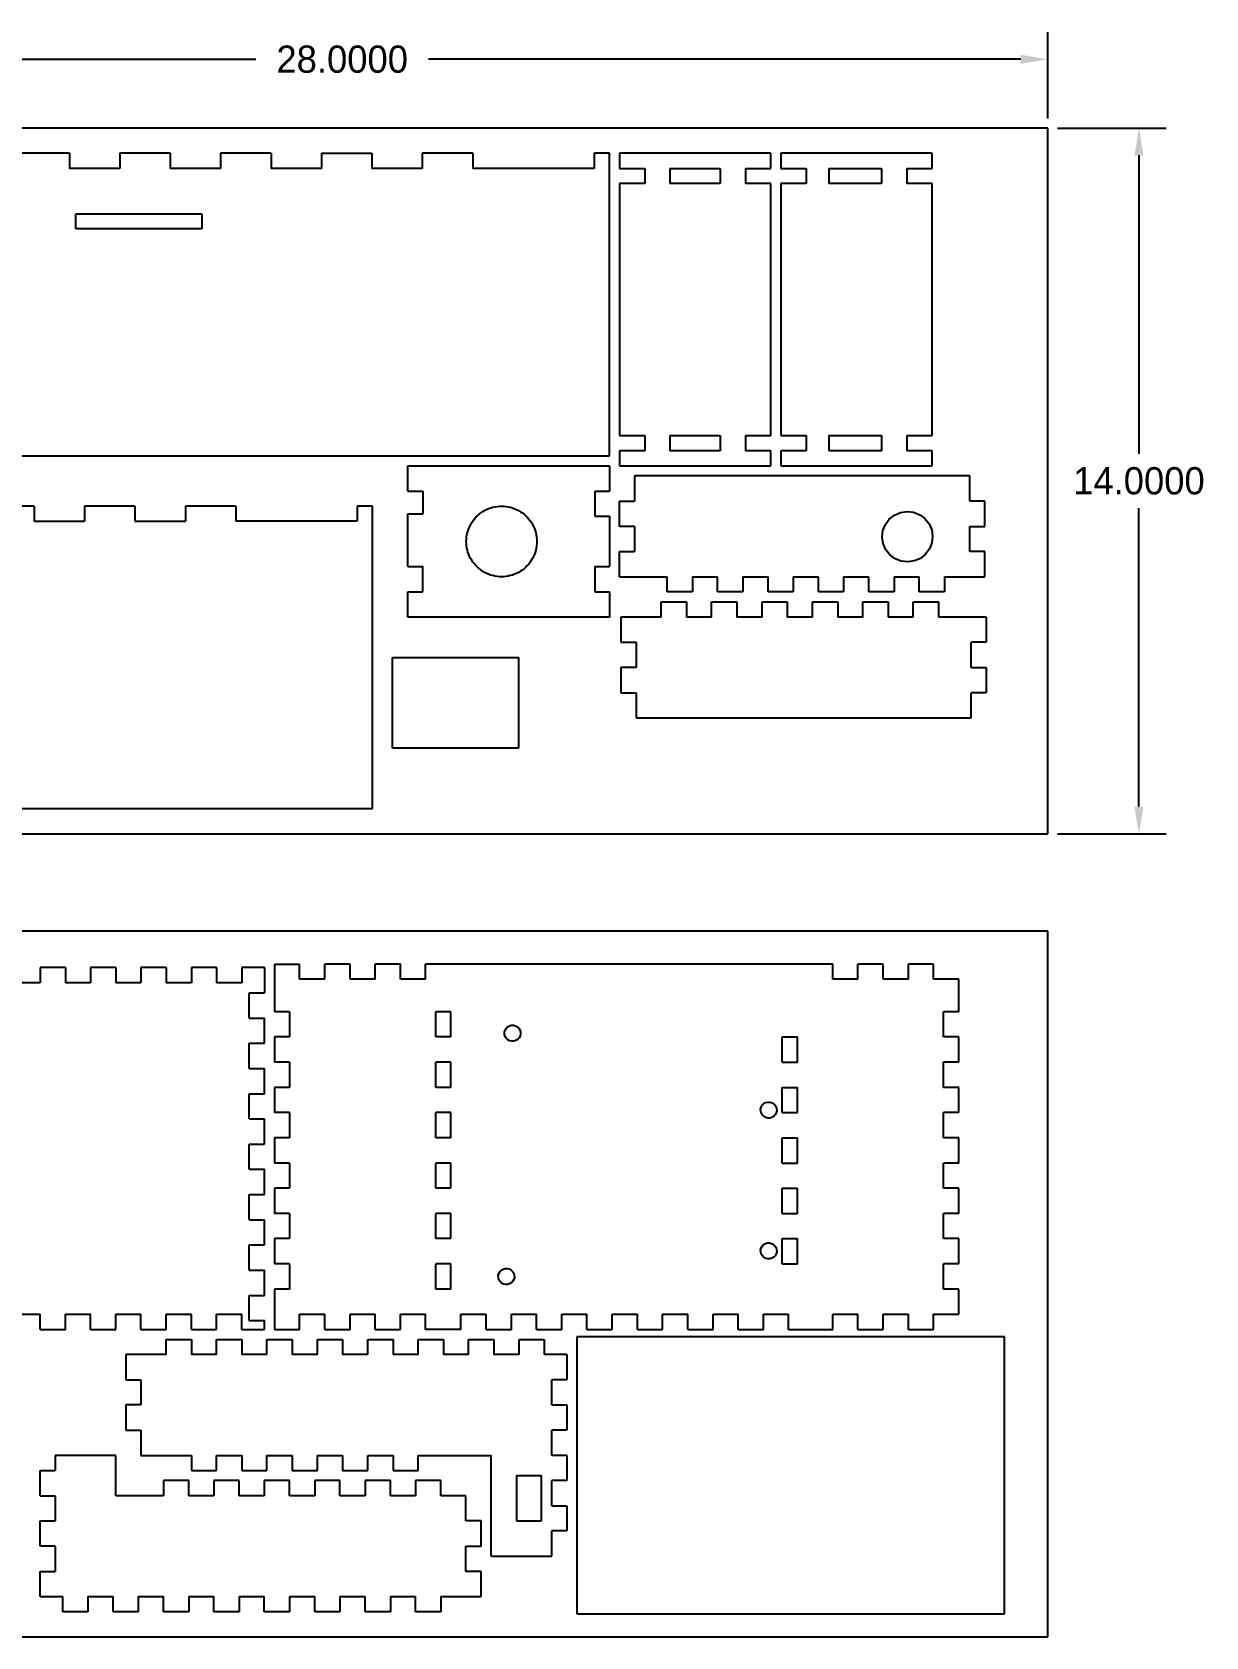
# Model space of a CAD drawing. Header units: centimetres. Extents: x -76 to 106, y -8 to 59.
# Drawn here: x -13.34 to 9.94, y 26.78 to 58.61 of the extents above; entities that cross this region are included whole.
import ezdxf

# ---------------------------------------------------------------- set-up
doc = ezdxf.new("R2010")
doc.units = ezdxf.units.CM
doc.layers.get('0').update_dxf_attribs({"linetype": 'CONTINUOUS'})
doc.layers.get('Defpoints').update_dxf_attribs({"linetype": 'CONTINUOUS'})
doc.layers.add('邊界', color=90, linetype='CONTINUOUS')
doc.dimstyles.get("Standard").update_dxf_attribs({"dimscale": 3, "dimtxt": 0.18, "dimasz": 0.18, "dimexe": 0.18, "dimexo": 0.0625, "dimgap": 0.09, "dimtad": 0, "dimtih": 1, "dimtoh": 1, "dimdec": 4, "dimzin": 0, "dimdsep": 46, "dimtxsty": 'STANDARD', "dimcen": 0.09, "dimadec": 0, "dimazin": 0, "dimtfac": 1, "dimtdec": 4, "dimtofl": 0, "dimtmove": 0, "dimatfit": 3, "dimfxl": 1, "dimtolj": 1, "dimtzin": 0, "dimarcsym": 0})

# ---------------------------------------------------------------- blocks, each defined once
blk = doc.blocks.new('*D4')
at = {"color": 0, "lineweight": -2, "transparency": 16777216}
for p, q in [((-21.189, 56.898), (-21.189, 58.614)), ((6.811, 56.898), (6.811, 58.614)), ((-20.649, 58.074), (-8.899, 58.074)), ((6.271, 58.074), (-5.479, 58.074))]:
    blk.add_line(p, q, dxfattribs=at)
at = {"color": 0, "transparency": 16777216}
for points in [[(-20.649, 58.164), (-20.649, 57.984), (-21.189, 58.074)], [(6.271, 58.164), (6.271, 57.984), (6.811, 58.074)]]:
    blk.add_solid(points, dxfattribs=at)
at = {"layer": 'Defpoints', "color": 0, "transparency": 16777216}
for p in [(-21.189, 58.074), (-21.189, 56.711), (6.811, 56.711)]:
    blk.add_point(p, dxfattribs=at)
at = {"color": 0, "transparency": 16777216, "insert": (-7.189, 58.074), "char_height": 0.54, "attachment_point": 5}
blk.add_mtext('\\A1;28.0000', dxfattribs=at)
blk = doc.blocks.new('*D5')
at = {"color": 0, "lineweight": -2, "transparency": 16777216}
for p, q in [((6.999, 56.711), (9.155, 56.711)), ((8.615, 56.171), (8.615, 50.251)), ((8.615, 43.251), (8.615, 49.171)), ((6.999, 42.711), (9.155, 42.711))]:
    blk.add_line(p, q, dxfattribs=at)
at = {"color": 0, "transparency": 16777216}
for points in [[(8.525, 56.171), (8.705, 56.171), (8.615, 56.711)], [(8.525, 43.251), (8.705, 43.251), (8.615, 42.711)]]:
    blk.add_solid(points, dxfattribs=at)
at = {"layer": 'Defpoints', "color": 0, "transparency": 16777216}
for p in [(6.811, 56.711), (8.615, 56.711), (6.811, 42.711)]:
    blk.add_point(p, dxfattribs=at)
at = {"color": 0, "transparency": 16777216, "insert": (8.615, 49.711), "char_height": 0.54, "attachment_point": 5}
blk.add_mtext('\\A1;14.0000', dxfattribs=at)

msp = doc.modelspace()

# ---------------------------------------------------------------- linework, layer by layer
for p, q in [((-12.59975, 56.21076), (-13.59975, 56.21076)), ((-12.59975, 56.21076), (-12.59975, 55.91076)), ((-10.59975, 56.21076), (-11.59975, 56.21076)), ((-11.59975, 56.21076), (-11.59975, 55.91076)), ((-10.59975, 56.21076), (-10.59975, 55.91076)), ((-8.59975, 56.21076), (-9.59975, 56.21076)), ((-9.59975, 56.21076), (-9.59975, 55.91076)), ((-8.59975, 56.21076), (-8.59975, 55.91076)), ((-7.59975, 56.21076), (-6.59975, 56.21076)), ((-7.59975, 56.21076), (-7.59975, 55.91076)), ((-6.59975, 56.21076), (-6.59975, 55.91076)), ((-4.59975, 56.21076), (-5.59975, 56.21076)), ((-5.59975, 56.21076), (-5.59975, 55.91076)), ((-4.59975, 56.21076), (-4.59975, 55.91076)), ((-1.88898, 56.21076), (-2.18898, 56.21076)), ((-2.18898, 56.21076), (-2.18898, 55.91076)), ((-1.88898, 50.21076), (-1.88898, 56.21076)), ((1.31102, 56.21076), (-1.68898, 56.21076)), ((-1.68898, 56.21076), (-1.68898, 55.91076)), ((1.31102, 55.91076), (1.31102, 56.21076)), ((4.51102, 56.21076), (1.51102, 56.21076)), ((1.51102, 56.21076), (1.51102, 55.91076)), ((4.51102, 55.91076), (4.51102, 56.21076)), ((-11.59975, 55.91076), (-12.59975, 55.91076)), ((-9.59975, 55.91076), (-10.59975, 55.91076)), ((-7.59975, 55.91076), (-8.59975, 55.91076)), ((-5.59975, 55.91076), (-6.59975, 55.91076)), ((-2.18898, 55.91076), (-4.59975, 55.91076)), ((-1.68898, 55.91076), (-1.18898, 55.91076)), ((-1.18898, 55.91076), (-1.18898, 55.61076)), ((-0.68898, 55.91076), (-0.68898, 55.61076)), ((-0.68898, 55.91076), (0.31102, 55.91076)), ((0.31102, 55.91076), (0.31102, 55.61076)), ((0.81102, 55.91076), (0.81102, 55.61076)), ((0.81102, 55.91076), (1.31102, 55.91076)), ((1.51102, 55.91076), (2.01102, 55.91076)), ((2.01102, 55.91076), (2.01102, 55.61076)), ((2.46476, 55.91076), (2.46476, 55.61076)), ((2.46476, 55.91076), (3.51102, 55.91076)), ((3.51102, 55.91076), (3.51102, 55.61076)), ((4.01102, 55.91076), (4.01102, 55.61076)), ((4.01102, 55.91076), (4.51102, 55.91076)), ((-1.68898, 55.61076), (-1.68898, 50.61076)), ((-1.18898, 55.61076), (-1.68898, 55.61076)), ((0.31102, 55.61076), (-0.68898, 55.61076)), ((1.31102, 55.61076), (0.81102, 55.61076)), ((1.31102, 50.61076), (1.31102, 55.61076)), ((1.51102, 55.61076), (1.51102, 50.61076)), ((2.01102, 55.61076), (1.51102, 55.61076)), ((3.51102, 55.61076), (2.46476, 55.61076)), ((4.51102, 55.61076), (4.01102, 55.61076)), ((4.51102, 50.61076), (4.51102, 55.61076)), ((-12.47407, 55.01076), (-9.97407, 55.01076)), ((-12.47407, 54.71076), (-12.47407, 55.01076)), ((-9.97407, 55.01076), (-9.97407, 54.71076)), ((-9.97407, 54.71076), (-12.47407, 54.71076)), ((-1.68898, 50.61076), (-1.18898, 50.61076)), ((-1.68898, 50.31076), (-1.68898, 50.01076)), ((-1.18898, 50.31076), (-1.68898, 50.31076)), ((-1.18898, 50.61076), (-1.18898, 50.31076)), ((-0.68898, 50.61076), (-0.68898, 50.31076)), ((-0.68898, 50.61076), (0.31102, 50.61076)), ((0.31102, 50.31076), (-0.68898, 50.31076)), ((0.31102, 50.61076), (0.31102, 50.31076)), ((0.81102, 50.61076), (0.81102, 50.31076)), ((0.81102, 50.61076), (1.31102, 50.61076)), ((1.31102, 50.31076), (0.81102, 50.31076)), ((1.31102, 50.01076), (1.31102, 50.31076)), ((1.51102, 50.61076), (2.01102, 50.61076)), ((1.51102, 50.31076), (1.51102, 50.01076)), ((2.01102, 50.31076), (1.51102, 50.31076)), ((2.01102, 50.61076), (2.01102, 50.31076)), ((2.46476, 50.61076), (2.46476, 50.31076)), ((2.46476, 50.61076), (3.51102, 50.61076)), ((3.51102, 50.31076), (2.46476, 50.31076)), ((3.51102, 50.61076), (3.51102, 50.31076)), ((4.01102, 50.61076), (4.01102, 50.31076)), ((4.01102, 50.61076), (4.51102, 50.61076)), ((4.51102, 50.31076), (4.01102, 50.31076)), ((4.51102, 50.01076), (4.51102, 50.31076)), ((-25.59975, 50.21076), (-1.88898, 50.21076)), ((-5.88898, 50.01076), (-1.88898, 50.01076)), ((-5.88898, 49.51076), (-5.88898, 50.01076)), ((-1.88898, 50.01076), (-1.88898, 49.51076)), ((-1.68898, 50.01076), (1.31102, 50.01076)), ((1.51102, 50.01076), (4.51102, 50.01076)), ((5.25815, 49.81076), (-1.38898, 49.81076)), ((-1.38898, 49.81076), (-1.38898, 49.31076)), ((5.25815, 49.31076), (5.25815, 49.81076)), ((-5.88898, 49.51076), (-5.58898, 49.51076)), ((-5.58898, 49.51076), (-5.58898, 49.05703)), ((-2.17766, 49.51076), (-1.88898, 49.51076)), ((-2.17766, 49.51076), (-2.17766, 49.01076)), ((-13.29975, 49.21076), (-14.29975, 49.21076)), ((-13.29975, 49.21076), (-13.29975, 48.91076)), ((-11.29975, 49.21076), (-12.29975, 49.21076)), ((-12.29975, 49.21076), (-12.29975, 48.91076)), ((-11.29975, 49.21076), (-11.29975, 48.91076)), ((-9.29975, 49.21076), (-10.29975, 49.21076)), ((-10.29975, 49.21076), (-10.29975, 48.91076)), ((-9.29975, 49.21076), (-9.29975, 48.91076)), ((-6.58898, 49.21076), (-6.88898, 49.21076)), ((-6.88898, 49.21076), (-6.88898, 48.91076)), ((-6.58898, 43.21076), (-6.58898, 49.21076)), ((-5.88898, 49.05703), (-5.58898, 49.05703)), ((-5.88898, 48.01076), (-5.88898, 49.05703)), ((-4.53706, 48.99088), (-4.50591, 49.02192)), ((-4.50591, 49.02192), (-4.47287, 49.05094)), ((-4.47287, 49.05094), (-4.43808, 49.07783)), ((-4.43808, 49.07783), (-4.40166, 49.10248)), ((-4.40166, 49.10248), (-4.36377, 49.12479)), ((-4.36377, 49.12479), (-4.32455, 49.14469)), ((-4.32455, 49.14469), (-4.28416, 49.16208)), ((-4.28416, 49.16208), (-4.24276, 49.1769)), ((-4.24276, 49.1769), (-4.20051, 49.18909)), ((-4.20051, 49.18909), (-4.15757, 49.1986)), ((-4.15757, 49.1986), (-4.11413, 49.2054)), ((-4.11413, 49.2054), (-4.07034, 49.20946)), ((-4.07034, 49.20946), (-4.02638, 49.21076)), ((-4.02638, 49.21076), (-3.98243, 49.2093)), ((-3.98243, 49.2093), (-3.93866, 49.20508)), ((-3.93866, 49.20508), (-3.89524, 49.19813)), ((-3.89524, 49.19813), (-3.85234, 49.18845)), ((-3.85234, 49.18845), (-3.81014, 49.17611)), ((-3.81014, 49.17611), (-3.76879, 49.16114)), ((-3.76879, 49.16114), (-3.72846, 49.1436)), ((-3.72846, 49.1436), (-3.68932, 49.12356)), ((-3.68932, 49.12356), (-3.65151, 49.10111)), ((-3.65151, 49.10111), (-3.61518, 49.07633)), ((-3.61518, 49.07633), (-3.58048, 49.04931)), ((-3.58048, 49.04931), (-3.54755, 49.02017)), ((-1.68898, 48.81076), (-1.68898, 49.31076)), ((-1.68898, 49.31076), (-1.38898, 49.31076)), ((3.66376, 48.95214), (3.76597, 49.03333)), ((3.76597, 49.03333), (3.88571, 49.08529)), ((3.88571, 49.08529), (4.01481, 49.10449)), ((4.01481, 49.10449), (4.14449, 49.08963)), ((4.14449, 49.08963), (4.2659, 49.04171)), ((4.2659, 49.04171), (4.37077, 48.96399)), ((5.55815, 49.31076), (5.25815, 49.31076)), ((5.55815, 48.81076), (5.55815, 49.31076)), ((-13.29975, 48.91076), (-12.29975, 48.91076)), ((-11.29975, 48.91076), (-10.29975, 48.91076)), ((-6.88898, 48.91076), (-9.29975, 48.91076)), ((-4.70535, 48.68608), (-4.69301, 48.72829)), ((-4.69301, 48.72829), (-4.67803, 48.76964)), ((-4.67803, 48.76964), (-4.6605, 48.80996)), ((-4.6605, 48.80996), (-4.64046, 48.84911)), ((-4.64046, 48.84911), (-4.61801, 48.88692)), ((-4.61801, 48.88692), (-4.59322, 48.92325)), ((-4.59322, 48.92325), (-4.56621, 48.95794)), ((-4.56621, 48.95794), (-4.53706, 48.99088)), ((-3.54755, 49.02017), (-3.51651, 48.98902)), ((-3.51651, 48.98902), (-3.48749, 48.95598)), ((-3.48749, 48.95598), (-3.4606, 48.92118)), ((-3.4606, 48.92118), (-3.43595, 48.88477)), ((-3.43595, 48.88477), (-3.41363, 48.84687)), ((-3.41363, 48.84687), (-3.39374, 48.80765)), ((-3.39374, 48.80765), (-3.37635, 48.76726)), ((-3.37635, 48.76726), (-3.36153, 48.72586)), ((-3.36153, 48.72586), (-3.34934, 48.68361)), ((-2.17766, 49.01076), (-1.88898, 49.01076)), ((-1.88898, 49.01076), (-1.88898, 48.01076)), ((-1.38898, 48.81076), (-1.68898, 48.81076)), ((-1.38898, 48.81076), (-1.38898, 48.31076)), ((3.52326, 48.59619), (3.53813, 48.72586)), ((3.53813, 48.72586), (3.58605, 48.84727)), ((3.58605, 48.84727), (3.66376, 48.95214)), ((4.37077, 48.96399), (4.45195, 48.86179)), ((4.45195, 48.86179), (4.50392, 48.74205)), ((4.50392, 48.74205), (4.52312, 48.61294)), ((5.25815, 48.81076), (5.55815, 48.81076)), ((5.25815, 48.31076), (5.25815, 48.81076)), ((-4.72766, 48.51204), (-4.7262, 48.55599)), ((-4.72636, 48.46808), (-4.72766, 48.51204)), ((-4.7223, 48.4243), (-4.72636, 48.46808)), ((-4.7262, 48.55599), (-4.72198, 48.59976)), ((-4.7155, 48.38085), (-4.7223, 48.4243)), ((-4.72198, 48.59976), (-4.71502, 48.64318)), ((-4.71502, 48.64318), (-4.70535, 48.68608)), ((-3.34934, 48.68361), (-3.33982, 48.64068)), ((-3.33334, 48.42177), (-3.3403, 48.37834)), ((-3.33982, 48.64068), (-3.33302, 48.59723)), ((-3.32912, 48.46554), (-3.33334, 48.42177)), ((-3.33302, 48.59723), (-3.32896, 48.55344)), ((-3.32766, 48.50949), (-3.32912, 48.46554)), ((-3.32896, 48.55344), (-3.32766, 48.50949)), ((3.54247, 48.46708), (3.52326, 48.59619)), ((3.59443, 48.34734), (3.54247, 48.46708)), ((4.50826, 48.48327), (4.46033, 48.36186)), ((4.52312, 48.61294), (4.50826, 48.48327)), ((-4.70599, 48.33792), (-4.7155, 48.38085)), ((-4.69379, 48.29567), (-4.70599, 48.33792)), ((-4.67897, 48.25426), (-4.69379, 48.29567)), ((-4.66158, 48.21387), (-4.67897, 48.25426)), ((-4.64169, 48.17466), (-4.66158, 48.21387)), ((-4.61937, 48.13676), (-4.64169, 48.17466)), ((-4.59472, 48.10035), (-4.61937, 48.13676)), ((-4.56783, 48.06555), (-4.59472, 48.10035)), ((-3.4621, 48.09828), (-3.48912, 48.06359)), ((-3.43732, 48.13461), (-3.4621, 48.09828)), ((-3.41486, 48.17242), (-3.43732, 48.13461)), ((-3.39483, 48.21156), (-3.41486, 48.17242)), ((-3.37729, 48.25189), (-3.39483, 48.21156)), ((-3.36232, 48.29324), (-3.37729, 48.25189)), ((-3.34997, 48.33545), (-3.36232, 48.29324)), ((-3.3403, 48.37834), (-3.34997, 48.33545)), ((-1.68898, 48.31076), (-1.38898, 48.31076)), ((-1.68898, 47.81076), (-1.68898, 48.31076)), ((3.67561, 48.24514), (3.59443, 48.34734)), ((3.78048, 48.16742), (3.67561, 48.24514)), ((3.90189, 48.1195), (3.78048, 48.16742)), ((4.03157, 48.10463), (3.90189, 48.1195)), ((4.16068, 48.12384), (4.03157, 48.10463)), ((4.28041, 48.1758), (4.16068, 48.12384)), ((4.38262, 48.25699), (4.28041, 48.1758)), ((4.46033, 48.36186), (4.38262, 48.25699)), ((5.55815, 48.31076), (5.25815, 48.31076)), ((5.55815, 47.81076), (5.55815, 48.31076)), ((-5.88898, 48.01076), (-5.58898, 48.01076)), ((-5.58898, 47.51076), (-5.58898, 48.01076)), ((-4.53881, 48.03251), (-4.56783, 48.06555)), ((-4.50777, 48.00136), (-4.53881, 48.03251)), ((-4.47484, 47.97222), (-4.50777, 48.00136)), ((-4.44014, 47.9452), (-4.47484, 47.97222)), ((-4.40382, 47.92042), (-4.44014, 47.9452)), ((-4.36601, 47.89797), (-4.40382, 47.92042)), ((-4.32686, 47.87793), (-4.36601, 47.89797)), ((-4.28653, 47.86039), (-4.32686, 47.87793)), ((-4.24519, 47.84542), (-4.28653, 47.86039)), ((-4.20298, 47.83307), (-4.24519, 47.84542)), ((-4.16008, 47.8234), (-4.20298, 47.83307)), ((-4.11666, 47.81645), (-4.16008, 47.8234)), ((-4.07289, 47.81223), (-4.11666, 47.81645)), ((-4.02894, 47.81077), (-4.07289, 47.81223)), ((-3.98498, 47.81207), (-4.02894, 47.81077)), ((-3.94119, 47.81613), (-3.98498, 47.81207)), ((-3.89775, 47.82293), (-3.94119, 47.81613)), ((-3.85481, 47.83244), (-3.89775, 47.82293)), ((-3.81256, 47.84463), (-3.85481, 47.83244)), ((-3.77116, 47.85945), (-3.81256, 47.84463)), ((-3.73077, 47.87684), (-3.77116, 47.85945)), ((-3.69155, 47.89674), (-3.73077, 47.87684)), ((-3.65366, 47.91905), (-3.69155, 47.89674)), ((-3.61724, 47.9437), (-3.65366, 47.91905)), ((-3.58245, 47.97059), (-3.61724, 47.9437)), ((-3.54941, 47.99961), (-3.58245, 47.97059)), ((-3.51826, 48.03065), (-3.54941, 47.99961)), ((-3.48912, 48.06359), (-3.51826, 48.03065)), ((-2.17766, 48.01076), (-1.88898, 48.01076)), ((-2.17766, 48.01076), (-2.17766, 47.51076)), ((-1.68898, 47.81076), (-0.74185, 47.81076)), ((-0.74185, 47.51076), (-0.74185, 47.81076)), ((-0.24185, 47.81076), (0.25815, 47.81076)), ((-0.24185, 47.81076), (-0.24185, 47.51076)), ((0.25815, 47.51076), (0.25815, 47.81076)), ((0.75815, 47.81076), (0.75815, 47.51076)), ((0.75815, 47.81076), (1.25815, 47.81076)), ((1.25815, 47.51076), (1.25815, 47.81076)), ((1.75815, 47.81076), (2.25815, 47.81076)), ((1.75815, 47.81076), (1.75815, 47.51076)), ((2.25815, 47.51076), (2.25815, 47.81076)), ((2.75815, 47.81076), (3.25815, 47.81076)), ((2.75815, 47.81076), (2.75815, 47.51076)), ((3.25815, 47.51076), (3.25815, 47.81076)), ((3.75815, 47.81076), (3.75815, 47.51076)), ((3.75815, 47.81076), (4.25815, 47.81076)), ((4.25815, 47.51076), (4.25815, 47.81076)), ((4.75815, 47.81076), (5.55815, 47.81076)), ((4.75815, 47.81076), (4.75815, 47.51076)), ((-5.88898, 47.51076), (-5.58898, 47.51076)), ((-5.88898, 47.01076), (-5.88898, 47.51076)), ((-2.17766, 47.51076), (-1.88898, 47.51076)), ((-1.88898, 47.51076), (-1.88898, 47.01076)), ((-0.24185, 47.51076), (-0.74185, 47.51076)), ((0.75815, 47.51076), (0.25815, 47.51076)), ((1.75815, 47.51076), (1.25815, 47.51076)), ((2.75815, 47.51076), (2.25815, 47.51076)), ((3.75815, 47.51076), (3.25815, 47.51076)), ((4.75815, 47.51076), (4.25815, 47.51076)), ((-0.86041, 47.01076), (-0.86041, 47.31076)), ((-0.86041, 47.31076), (-0.36041, 47.31076)), ((-0.36041, 47.31076), (-0.36041, 47.01076)), ((0.13959, 47.01076), (0.13959, 47.31076)), ((0.13959, 47.31076), (0.63959, 47.31076)), ((0.63959, 47.31076), (0.63959, 47.01076)), ((1.13959, 47.01076), (1.13959, 47.31076)), ((1.13959, 47.31076), (1.63959, 47.31076)), ((1.63959, 47.31076), (1.63959, 47.01076)), ((2.13959, 47.31076), (2.63959, 47.31076)), ((2.13959, 47.01076), (2.13959, 47.31076)), ((2.63959, 47.31076), (2.63959, 47.01076)), ((3.13959, 47.01076), (3.13959, 47.31076)), ((3.13959, 47.31076), (3.63959, 47.31076)), ((3.63959, 47.31076), (3.63959, 47.01076)), ((4.13959, 47.31076), (4.63959, 47.31076)), ((4.13959, 47.01076), (4.13959, 47.31076)), ((4.63959, 47.31076), (4.63959, 47.01076)), ((-1.88898, 47.01076), (-5.88898, 47.01076)), ((-0.86041, 47.01076), (-1.66041, 47.01076)), ((-1.66041, 47.01076), (-1.66041, 46.51076)), ((0.13959, 47.01076), (-0.36041, 47.01076)), ((1.13959, 47.01076), (0.63959, 47.01076)), ((2.13959, 47.01076), (1.63959, 47.01076)), ((3.13959, 47.01076), (2.63959, 47.01076)), ((4.13959, 47.01076), (3.63959, 47.01076)), ((5.58672, 47.01076), (4.63959, 47.01076)), ((5.58672, 47.01076), (5.58672, 46.51076)), ((-1.66041, 46.51076), (-1.36041, 46.51076)), ((-1.36041, 46.51076), (-1.36041, 46.01076)), ((5.58672, 46.51076), (5.28672, 46.51076)), ((5.28672, 46.01076), (5.28672, 46.51076)), ((-1.66041, 46.01076), (-1.66041, 45.51076)), ((-1.36041, 46.01076), (-1.66041, 46.01076)), ((5.28672, 46.01076), (5.58672, 46.01076)), ((5.58672, 46.01076), (5.58672, 45.51076)), ((-1.66041, 45.51076), (-1.36041, 45.51076)), ((-1.36041, 45.51076), (-1.36041, 45.01076)), ((5.58672, 45.51076), (5.28672, 45.51076)), ((5.28672, 45.01076), (5.28672, 45.51076)), ((-1.36041, 45.01076), (5.28672, 45.01076)), ((-30.29975, 43.21076), (-6.58898, 43.21076)), ((-8.53346, 40.1292), (-8.53346, 39.18207)), ((-8.53346, 40.1292), (-8.03346, 40.1292)), ((-8.03346, 39.8292), (-8.03346, 40.1292)), ((-7.03346, 40.1292), (-7.53346, 40.1292)), ((-7.53346, 39.8292), (-7.53346, 40.1292)), ((-7.03346, 39.8292), (-7.03346, 40.1292)), ((-6.03346, 40.1292), (-6.53346, 40.1292)), ((-6.53346, 39.8292), (-6.53346, 40.1292)), ((-6.03346, 39.8292), (-6.03346, 40.1292)), ((2.54154, 40.1292), (-5.53346, 40.1292)), ((-5.53346, 39.8292), (-5.53346, 40.1292)), ((2.54154, 39.8292), (2.54154, 40.1292)), ((3.54154, 40.1292), (3.04154, 40.1292)), ((3.04154, 39.8292), (3.04154, 40.1292)), ((3.54154, 39.8292), (3.54154, 40.1292)), ((4.54154, 40.1292), (4.04154, 40.1292)), ((4.04154, 39.8292), (4.04154, 40.1292)), ((4.54154, 39.8292), (4.54154, 40.1292)), ((-12.68059, 40.05707), (-13.18059, 40.05707)), ((-13.18059, 40.05707), (-13.18059, 39.75707)), ((-12.68059, 40.05707), (-12.68059, 39.75707)), ((-11.68059, 40.05707), (-12.18059, 40.05707)), ((-12.18059, 40.05707), (-12.18059, 39.75707)), ((-11.68059, 40.05707), (-11.68059, 39.75707)), ((-10.68059, 40.05707), (-11.18059, 40.05707)), ((-11.18059, 40.05707), (-11.18059, 39.75707)), ((-10.68059, 40.05707), (-10.68059, 39.75707)), ((-9.68059, 40.05707), (-10.18059, 40.05707)), ((-10.18059, 40.05707), (-10.18059, 39.75707)), ((-9.68059, 40.05707), (-9.68059, 39.75707)), ((-8.73346, 40.05707), (-9.18059, 40.05707)), ((-9.18059, 40.05707), (-9.18059, 39.75707)), ((-8.73346, 40.05707), (-8.73346, 39.55707)), ((-7.53346, 39.8292), (-8.03346, 39.8292)), ((-6.53346, 39.8292), (-7.03346, 39.8292)), ((-5.53346, 39.8292), (-6.03346, 39.8292)), ((3.04154, 39.8292), (2.54154, 39.8292)), ((4.04154, 39.8292), (3.54154, 39.8292)), ((5.04154, 39.8292), (4.54154, 39.8292)), ((5.04154, 39.18207), (5.04154, 39.8292)), ((-13.18059, 39.75707), (-13.68059, 39.75707)), ((-12.18059, 39.75707), (-12.68059, 39.75707)), ((-11.18059, 39.75707), (-11.68059, 39.75707)), ((-10.18059, 39.75707), (-10.68059, 39.75707)), ((-9.18059, 39.75707), (-9.68059, 39.75707)), ((-9.03346, 39.55707), (-8.73346, 39.55707)), ((-9.03346, 39.05707), (-9.03346, 39.55707)), ((-8.23346, 39.18207), (-8.53346, 39.18207)), ((-8.23346, 39.18207), (-8.23346, 38.68207)), ((-5.33346, 38.68207), (-5.33346, 39.18207)), ((-5.03346, 39.18207), (-5.33346, 39.18207)), ((-5.03346, 38.68207), (-5.03346, 39.18207)), ((5.04154, 39.18207), (4.74154, 39.18207)), ((4.74154, 38.68207), (4.74154, 39.18207)), ((-9.03346, 39.05707), (-8.73346, 39.05707)), ((-8.73346, 38.55707), (-8.73346, 39.05707)), ((-3.95848, 38.81497), (-3.93832, 38.85156)), ((-3.93832, 38.85156), (-3.90939, 38.88168)), ((-3.90939, 38.88168), (-3.87364, 38.90329)), ((-3.87364, 38.90329), (-3.83352, 38.9149)), ((-3.83352, 38.9149), (-3.79176, 38.91574)), ((-3.79176, 38.91574), (-3.75121, 38.90574)), ((-3.75121, 38.90574), (-3.71462, 38.88559)), ((-3.71462, 38.88559), (-3.6845, 38.85665)), ((-3.6845, 38.85665), (-3.6629, 38.82091)), ((-9.03346, 38.55707), (-8.73346, 38.55707)), ((-9.03346, 38.05707), (-9.03346, 38.55707)), ((-8.53346, 38.68207), (-8.53346, 38.18207)), ((-8.23346, 38.68207), (-8.53346, 38.68207)), ((-5.03346, 38.68207), (-5.33346, 38.68207)), ((-3.96848, 38.77442), (-3.95848, 38.81497)), ((-3.96764, 38.73266), (-3.96848, 38.77442)), ((-3.95602, 38.69254), (-3.96764, 38.73266)), ((-3.93441, 38.65679), (-3.95602, 38.69254)), ((-3.90429, 38.62786), (-3.93441, 38.65679)), ((-3.86771, 38.6077), (-3.90429, 38.62786)), ((-3.82715, 38.5977), (-3.86771, 38.6077)), ((-3.78539, 38.59854), (-3.82715, 38.5977)), ((-3.74527, 38.61016), (-3.78539, 38.59854)), ((-3.70953, 38.63177), (-3.74527, 38.61016)), ((-3.68059, 38.66189), (-3.70953, 38.63177)), ((-3.66044, 38.69847), (-3.68059, 38.66189)), ((-3.6629, 38.82091), (-3.65128, 38.78079)), ((-3.65044, 38.73903), (-3.66044, 38.69847)), ((-3.65128, 38.78079), (-3.65044, 38.73903)), ((1.54154, 38.18207), (1.54154, 38.68207)), ((1.54154, 38.68207), (1.84154, 38.68207)), ((1.84154, 38.18207), (1.84154, 38.68207)), ((5.04154, 38.68207), (4.74154, 38.68207)), ((5.04154, 38.18207), (5.04154, 38.68207)), ((-9.03346, 38.05707), (-8.73346, 38.05707)), ((-8.73346, 37.55707), (-8.73346, 38.05707)), ((-8.23346, 38.18207), (-8.53346, 38.18207)), ((-8.23346, 38.18207), (-8.23346, 37.68207)), ((-5.33346, 37.68207), (-5.33346, 38.18207)), ((-5.03346, 38.18207), (-5.33346, 38.18207)), ((-5.03346, 37.68207), (-5.03346, 38.18207)), ((1.54154, 38.18207), (1.84154, 38.18207)), ((5.04154, 38.18207), (4.74154, 38.18207)), ((4.74154, 37.68207), (4.74154, 38.18207)), ((-8.53346, 37.68207), (-8.53346, 37.18207)), ((-8.23346, 37.68207), (-8.53346, 37.68207)), ((-5.03346, 37.68207), (-5.33346, 37.68207)), ((1.54154, 37.18207), (1.54154, 37.68207)), ((1.54154, 37.68207), (1.84154, 37.68207)), ((1.84154, 37.18207), (1.84154, 37.68207)), ((5.04154, 37.68207), (4.74154, 37.68207)), ((5.04154, 37.18207), (5.04154, 37.68207)), ((-9.03346, 37.55707), (-8.73346, 37.55707)), ((-9.03346, 37.05707), (-9.03346, 37.55707)), ((1.11152, 37.25042), (1.12152, 37.29097)), ((1.11236, 37.20866), (1.11152, 37.25042)), ((1.12152, 37.29097), (1.14168, 37.32756)), ((1.14168, 37.32756), (1.17061, 37.35768)), ((1.17061, 37.35768), (1.20636, 37.37929)), ((1.20636, 37.37929), (1.24648, 37.3909)), ((1.24648, 37.3909), (1.28824, 37.39174)), ((1.28824, 37.39174), (1.32879, 37.38174)), ((1.32879, 37.38174), (1.36538, 37.36159)), ((1.36538, 37.36159), (1.3955, 37.33265)), ((1.3955, 37.33265), (1.4171, 37.29691)), ((1.4171, 37.29691), (1.42872, 37.25679)), ((1.42872, 37.25679), (1.42956, 37.21503)), ((-9.03346, 37.05707), (-8.73346, 37.05707)), ((-8.73346, 36.55707), (-8.73346, 37.05707)), ((-8.23346, 37.18207), (-8.53346, 37.18207)), ((-8.23346, 37.18207), (-8.23346, 36.68207)), ((-5.33346, 36.68207), (-5.33346, 37.18207)), ((-5.03346, 37.18207), (-5.33346, 37.18207)), ((-5.03346, 36.68207), (-5.03346, 37.18207)), ((1.12398, 37.16854), (1.11236, 37.20866)), ((1.14559, 37.13279), (1.12398, 37.16854)), ((1.17571, 37.10386), (1.14559, 37.13279)), ((1.21229, 37.0837), (1.17571, 37.10386)), ((1.25285, 37.0737), (1.21229, 37.0837)), ((1.29461, 37.07454), (1.25285, 37.0737)), ((1.33473, 37.08616), (1.29461, 37.07454)), ((1.37047, 37.10777), (1.33473, 37.08616)), ((1.39941, 37.13789), (1.37047, 37.10777)), ((1.41956, 37.17447), (1.39941, 37.13789)), ((1.42956, 37.21503), (1.41956, 37.17447)), ((1.54154, 37.18207), (1.84154, 37.18207)), ((5.04154, 37.18207), (4.74154, 37.18207)), ((4.74154, 36.68207), (4.74154, 37.18207)), ((-8.53346, 36.68207), (-8.53346, 36.18207)), ((-8.23346, 36.68207), (-8.53346, 36.68207)), ((-5.03346, 36.68207), (-5.33346, 36.68207)), ((1.54154, 36.18207), (1.54154, 36.68207)), ((1.54154, 36.68207), (1.84154, 36.68207)), ((1.84154, 36.18207), (1.84154, 36.68207)), ((5.04154, 36.68207), (4.74154, 36.68207)), ((5.04154, 36.18207), (5.04154, 36.68207)), ((-9.03346, 36.55707), (-8.73346, 36.55707)), ((-9.03346, 36.05707), (-9.03346, 36.55707)), ((-9.03346, 36.05707), (-8.73346, 36.05707)), ((-8.73346, 35.55707), (-8.73346, 36.05707)), ((-8.23346, 36.18207), (-8.53346, 36.18207)), ((-8.23346, 36.18207), (-8.23346, 35.68207)), ((-5.33346, 35.68207), (-5.33346, 36.18207)), ((-5.03346, 36.18207), (-5.33346, 36.18207)), ((-5.03346, 35.68207), (-5.03346, 36.18207)), ((1.54154, 36.18207), (1.84154, 36.18207)), ((5.04154, 36.18207), (4.74154, 36.18207)), ((4.74154, 35.68207), (4.74154, 36.18207)), ((-8.53346, 35.68207), (-8.53346, 35.18207)), ((-8.23346, 35.68207), (-8.53346, 35.68207)), ((-5.03346, 35.68207), (-5.33346, 35.68207)), ((1.54154, 35.18207), (1.54154, 35.68207)), ((1.54154, 35.68207), (1.84154, 35.68207)), ((1.84154, 35.18207), (1.84154, 35.68207)), ((5.04154, 35.68207), (4.74154, 35.68207)), ((5.04154, 35.18207), (5.04154, 35.68207)), ((-9.03346, 35.55707), (-8.73346, 35.55707)), ((-9.03346, 35.05707), (-9.03346, 35.55707)), ((-9.03346, 35.05707), (-8.73346, 35.05707)), ((-8.73346, 34.55707), (-8.73346, 35.05707)), ((-8.23346, 35.18207), (-8.53346, 35.18207)), ((-8.23346, 35.18207), (-8.23346, 34.68207)), ((-5.33346, 34.68207), (-5.33346, 35.18207)), ((-5.03346, 35.18207), (-5.33346, 35.18207)), ((-5.03346, 34.68207), (-5.03346, 35.18207)), ((1.54154, 35.18207), (1.84154, 35.18207)), ((5.04154, 35.18207), (4.74154, 35.18207)), ((4.74154, 34.68207), (4.74154, 35.18207)), ((-9.03346, 34.55707), (-8.73346, 34.55707)), ((-9.03346, 34.05707), (-9.03346, 34.55707)), ((-8.53346, 34.68207), (-8.53346, 34.18207)), ((-8.23346, 34.68207), (-8.53346, 34.68207)), ((-5.03346, 34.68207), (-5.33346, 34.68207)), ((1.11152, 34.45642), (1.12152, 34.49697)), ((1.11236, 34.41466), (1.11152, 34.45642)), ((1.12398, 34.37454), (1.11236, 34.41466)), ((1.12152, 34.49697), (1.14168, 34.53356)), ((1.14168, 34.53356), (1.17061, 34.56368)), ((1.17061, 34.56368), (1.20636, 34.58529)), ((1.20636, 34.58529), (1.24648, 34.5969)), ((1.24648, 34.5969), (1.28824, 34.59774)), ((1.28824, 34.59774), (1.32879, 34.58774)), ((1.32879, 34.58774), (1.36538, 34.56759)), ((1.36538, 34.56759), (1.3955, 34.53865)), ((1.3955, 34.53865), (1.4171, 34.50291)), ((1.41956, 34.38047), (1.39941, 34.34389)), ((1.4171, 34.50291), (1.42872, 34.46279)), ((1.42956, 34.42103), (1.41956, 34.38047)), ((1.42872, 34.46279), (1.42956, 34.42103)), ((1.54154, 34.18207), (1.54154, 34.68207)), ((1.54154, 34.68207), (1.84154, 34.68207)), ((1.84154, 34.18207), (1.84154, 34.68207)), ((5.04154, 34.68207), (4.74154, 34.68207)), ((5.04154, 34.18207), (5.04154, 34.68207)), ((-8.23346, 34.18207), (-8.53346, 34.18207)), ((-8.23346, 34.18207), (-8.23346, 33.68207)), ((-5.33346, 33.68207), (-5.33346, 34.18207)), ((-5.03346, 34.18207), (-5.33346, 34.18207)), ((-5.03346, 33.68207), (-5.03346, 34.18207)), ((-4.03339, 34.05568), (-3.99764, 34.07729)), ((-3.99764, 34.07729), (-3.95752, 34.0889)), ((-3.95752, 34.0889), (-3.91576, 34.08974)), ((-3.91576, 34.08974), (-3.87521, 34.07974)), ((-3.87521, 34.07974), (-3.83862, 34.05959)), ((1.14559, 34.33879), (1.12398, 34.37454)), ((1.17571, 34.30986), (1.14559, 34.33879)), ((1.21229, 34.2897), (1.17571, 34.30986)), ((1.25285, 34.2797), (1.21229, 34.2897)), ((1.29461, 34.28054), (1.25285, 34.2797)), ((1.33473, 34.29216), (1.29461, 34.28054)), ((1.37047, 34.31377), (1.33473, 34.29216)), ((1.39941, 34.34389), (1.37047, 34.31377)), ((1.54154, 34.18207), (1.84154, 34.18207)), ((5.04154, 34.18207), (4.74154, 34.18207)), ((4.74154, 33.68207), (4.74154, 34.18207)), ((-9.03346, 34.05707), (-8.73346, 34.05707)), ((-8.73346, 33.55707), (-8.73346, 34.05707)), ((-4.09248, 33.94842), (-4.08248, 33.98897)), ((-4.09164, 33.90666), (-4.09248, 33.94842)), ((-4.08002, 33.86654), (-4.09164, 33.90666)), ((-4.08248, 33.98897), (-4.06232, 34.02556)), ((-4.05841, 33.83079), (-4.08002, 33.86654)), ((-4.06232, 34.02556), (-4.03339, 34.05568)), ((-4.02829, 33.80186), (-4.05841, 33.83079)), ((-3.99171, 33.7817), (-4.02829, 33.80186)), ((-3.95115, 33.7717), (-3.99171, 33.7817)), ((-3.90939, 33.77254), (-3.95115, 33.7717)), ((-3.86927, 33.78416), (-3.90939, 33.77254)), ((-3.83353, 33.80577), (-3.86927, 33.78416)), ((-3.83862, 34.05959), (-3.8085, 34.03065)), ((-3.80459, 33.83589), (-3.83353, 33.80577)), ((-3.8085, 34.03065), (-3.7869, 33.99491)), ((-3.78444, 33.87247), (-3.80459, 33.83589)), ((-3.7869, 33.99491), (-3.77528, 33.95479)), ((-3.77444, 33.91303), (-3.78444, 33.87247)), ((-3.77528, 33.95479), (-3.77444, 33.91303)), ((-9.03346, 33.55707), (-8.73346, 33.55707)), ((-9.03346, 33.05707), (-9.03346, 33.55707)), ((-8.53346, 33.68207), (-8.53346, 32.88207)), ((-8.23346, 33.68207), (-8.53346, 33.68207)), ((-5.03346, 33.68207), (-5.33346, 33.68207)), ((5.04154, 33.68207), (4.74154, 33.68207)), ((5.04154, 33.18207), (5.04154, 33.68207)), ((-13.68059, 33.18207), (-13.18059, 33.18207)), ((-13.18059, 32.88207), (-13.18059, 33.18207)), ((-12.68059, 33.18207), (-12.18059, 33.18207)), ((-12.68059, 32.88207), (-12.68059, 33.18207)), ((-12.18059, 32.88207), (-12.18059, 33.18207)), ((-11.68059, 33.18207), (-11.18059, 33.18207)), ((-11.68059, 32.88207), (-11.68059, 33.18207)), ((-11.18059, 32.88207), (-11.18059, 33.18207)), ((-10.68059, 33.18207), (-10.18059, 33.18207)), ((-10.68059, 32.88207), (-10.68059, 33.18207)), ((-10.18059, 32.88207), (-10.18059, 33.18207)), ((-9.68059, 33.18207), (-9.18059, 33.18207)), ((-9.68059, 32.88207), (-9.68059, 33.18207)), ((-9.18059, 32.88207), (-9.18059, 33.18207)), ((-8.03346, 33.18207), (-7.53346, 33.18207)), ((-8.03346, 32.88207), (-8.03346, 33.18207)), ((-7.53346, 32.88207), (-7.53346, 33.18207)), ((-7.03346, 32.88207), (-7.03346, 33.18207)), ((-7.03346, 33.18207), (-6.53346, 33.18207)), ((-6.53346, 32.88207), (-6.53346, 33.18207)), ((-6.03346, 33.18207), (-5.53346, 33.18207)), ((-6.03346, 32.88207), (-6.03346, 33.18207)), ((-5.53346, 32.88207), (-5.53346, 33.18207)), ((-4.83346, 32.88207), (-4.83346, 33.18207)), ((-4.83346, 33.18207), (-4.33346, 33.18207)), ((-4.33346, 32.88207), (-4.33346, 33.18207)), ((-3.83346, 32.88207), (-3.83346, 33.18207)), ((-3.83346, 33.18207), (-3.33346, 33.18207)), ((-3.33346, 32.88207), (-3.33346, 33.18207)), ((-2.83346, 32.88207), (-2.83346, 33.18207)), ((-2.83346, 33.18207), (-2.33346, 33.18207)), ((-2.33346, 32.88207), (-2.33346, 33.18207)), ((-1.83346, 32.88207), (-1.83346, 33.18207)), ((-1.83346, 33.18207), (-1.33346, 33.18207)), ((-1.33346, 32.88207), (-1.33346, 33.18207)), ((-0.83346, 32.88207), (-0.83346, 33.18207)), ((-0.83346, 33.18207), (-0.33346, 33.18207)), ((-0.33346, 32.88207), (-0.33346, 33.18207)), ((0.16654, 32.88207), (0.16654, 33.18207)), ((0.16654, 33.18207), (0.66654, 33.18207)), ((0.66654, 32.88207), (0.66654, 33.18207)), ((1.16654, 32.88207), (1.16654, 33.18207)), ((1.16654, 33.18207), (1.66654, 33.18207)), ((1.66654, 32.88207), (1.66654, 33.18207)), ((2.54154, 33.18207), (3.04154, 33.18207)), ((2.54154, 32.88207), (2.54154, 33.18207)), ((3.04154, 32.88207), (3.04154, 33.18207)), ((3.54154, 33.18207), (4.04154, 33.18207)), ((3.54154, 32.88207), (3.54154, 33.18207)), ((4.04154, 32.88207), (4.04154, 33.18207)), ((4.54154, 33.18207), (5.04154, 33.18207)), ((4.54154, 32.88207), (4.54154, 33.18207)), ((-13.18059, 32.88207), (-12.68059, 32.88207)), ((-12.18059, 32.88207), (-11.68059, 32.88207)), ((-11.18059, 32.88207), (-10.68059, 32.88207)), ((-10.18059, 32.88207), (-9.68059, 32.88207)), ((-9.18059, 32.88207), (-8.73346, 32.88207)), ((-9.03346, 33.05707), (-8.73346, 33.05707)), ((-8.73346, 32.88207), (-8.73346, 33.05707)), ((-8.53346, 32.88207), (-8.03346, 32.88207)), ((-7.53346, 32.88207), (-7.03346, 32.88207)), ((-6.53346, 32.88207), (-6.03346, 32.88207)), ((-4.83346, 32.88207), (-5.53346, 32.88207)), ((-4.33346, 32.88207), (-3.83346, 32.88207)), ((-3.33346, 32.88207), (-2.83346, 32.88207)), ((-2.33346, 32.88207), (-1.83346, 32.88207)), ((-1.33346, 32.88207), (-0.83346, 32.88207)), ((-0.33346, 32.88207), (0.16654, 32.88207)), ((0.66654, 32.88207), (1.16654, 32.88207)), ((1.66654, 32.88207), (2.54154, 32.88207)), ((3.04154, 32.88207), (3.54154, 32.88207)), ((4.04154, 32.88207), (4.54154, 32.88207)), ((-10.68077, 32.38207), (-10.68077, 32.68207)), ((-10.68077, 32.68207), (-10.18077, 32.68207)), ((-10.18077, 32.68207), (-10.18077, 32.38207)), ((-9.68077, 32.38207), (-9.68077, 32.68207)), ((-9.68077, 32.68207), (-9.18077, 32.68207)), ((-9.18077, 32.68207), (-9.18077, 32.38207)), ((-8.68077, 32.38207), (-8.68077, 32.68207)), ((-8.68077, 32.68207), (-8.18077, 32.68207)), ((-8.18077, 32.68207), (-8.18077, 32.38207)), ((-7.68077, 32.38207), (-7.68077, 32.68207)), ((-7.68077, 32.68207), (-7.18077, 32.68207)), ((-7.18077, 32.68207), (-7.18077, 32.38207)), ((-6.68077, 32.38207), (-6.68077, 32.68207)), ((-6.68077, 32.68207), (-6.18077, 32.68207)), ((-6.18077, 32.68207), (-6.18077, 32.38207)), ((-5.68077, 32.38207), (-5.68077, 32.68207)), ((-5.68077, 32.68207), (-5.18077, 32.68207)), ((-5.18077, 32.68207), (-5.18077, 32.38207)), ((-4.68077, 32.38207), (-4.68077, 32.68207)), ((-4.68077, 32.68207), (-4.18077, 32.68207)), ((-4.18077, 32.68207), (-4.18077, 32.38207)), ((-3.68077, 32.38207), (-3.68077, 32.68207)), ((-3.68077, 32.68207), (-3.18077, 32.68207)), ((-3.18077, 32.68207), (-3.18077, 32.38207)), ((5.95164, 32.73705), (-2.53364, 32.73705)), ((-2.53364, 32.73705), (-2.53364, 27.23705)), ((5.95164, 27.23705), (5.95164, 32.73705)), ((-11.48077, 32.38207), (-11.48077, 31.88207)), ((-10.68077, 32.38207), (-11.48077, 32.38207)), ((-9.68077, 32.38207), (-10.18077, 32.38207)), ((-8.68077, 32.38207), (-9.18077, 32.38207)), ((-7.68077, 32.38207), (-8.18077, 32.38207)), ((-6.68077, 32.38207), (-7.18077, 32.38207)), ((-5.68077, 32.38207), (-6.18077, 32.38207)), ((-4.68077, 32.38207), (-5.18077, 32.38207)), ((-3.68077, 32.38207), (-4.18077, 32.38207)), ((-2.73364, 32.38207), (-3.18077, 32.38207)), ((-2.73364, 32.38207), (-2.73364, 31.88207)), ((-11.48077, 31.88207), (-11.18077, 31.88207)), ((-11.18077, 31.88207), (-11.18077, 31.38207)), ((-2.73364, 31.88207), (-3.03364, 31.88207)), ((-3.03364, 31.38207), (-3.03364, 31.88207)), ((-11.48077, 31.38207), (-11.48077, 30.88207)), ((-11.18077, 31.38207), (-11.48077, 31.38207)), ((-3.03364, 31.38207), (-2.73364, 31.38207)), ((-2.73364, 31.38207), (-2.73364, 30.88207)), ((-11.48077, 30.88207), (-11.18077, 30.88207)), ((-11.18077, 30.88207), (-11.18077, 30.38207)), ((-2.73364, 30.88207), (-3.03364, 30.88207)), ((-3.03364, 30.38207), (-3.03364, 30.88207)), ((-12.88077, 30.38029), (-12.88077, 30.08118)), ((-11.68077, 30.38029), (-12.88077, 30.38029)), ((-11.68077, 29.58207), (-11.68077, 30.38029)), ((-11.18077, 30.38207), (-10.18077, 30.38207)), ((-10.18077, 30.38207), (-10.18077, 30.08207)), ((-9.68077, 30.38207), (-9.18077, 30.38207)), ((-9.68077, 30.08207), (-9.68077, 30.38207)), ((-9.18077, 30.38207), (-9.18077, 30.08207)), ((-8.68077, 30.38207), (-8.18077, 30.38207)), ((-8.68077, 30.08207), (-8.68077, 30.38207)), ((-8.18077, 30.38207), (-8.18077, 30.08207)), ((-7.68077, 30.38207), (-7.18077, 30.38207)), ((-7.68077, 30.08207), (-7.68077, 30.38207)), ((-7.18077, 30.38207), (-7.18077, 30.08207)), ((-6.68077, 30.38207), (-6.18077, 30.38207)), ((-6.68077, 30.08207), (-6.68077, 30.38207)), ((-6.18077, 30.38207), (-6.18077, 30.08207)), ((-5.68077, 30.38207), (-4.23364, 30.38207)), ((-5.68077, 30.08207), (-5.68077, 30.38207)), ((-4.23364, 28.38207), (-4.23364, 30.38207)), ((-2.73364, 30.38296), (-3.03364, 30.38207)), ((-2.73364, 30.38296), (-2.73364, 29.88296)), ((-13.18077, 30.08118), (-12.88077, 30.08118)), ((-13.18077, 29.58118), (-13.18077, 30.08118)), ((-10.18077, 30.08207), (-9.68077, 30.08207)), ((-9.18077, 30.08207), (-8.68077, 30.08207)), ((-8.18077, 30.08207), (-7.68077, 30.08207)), ((-7.18077, 30.08207), (-6.68077, 30.08207)), ((-6.18077, 30.08207), (-5.68077, 30.08207)), ((-3.73364, 29.98207), (-3.73364, 29.08207)), ((-3.73364, 29.98207), (-3.23364, 29.98207)), ((-3.23364, 29.08207), (-3.23364, 29.98207)), ((-10.73364, 29.88207), (-10.73364, 29.58207)), ((-10.23364, 29.88207), (-10.73364, 29.88207)), ((-10.23364, 29.58207), (-10.23364, 29.88207)), ((-9.73364, 29.88207), (-9.73364, 29.58207)), ((-9.23364, 29.88207), (-9.73364, 29.88207)), ((-9.23364, 29.58207), (-9.23364, 29.88207)), ((-8.73364, 29.88207), (-8.73364, 29.58207)), ((-8.23364, 29.88207), (-8.73364, 29.88207)), ((-8.23364, 29.58207), (-8.23364, 29.88207)), ((-7.73364, 29.88207), (-7.73364, 29.58207)), ((-7.23364, 29.88207), (-7.73364, 29.88207)), ((-7.23364, 29.58207), (-7.23364, 29.88207)), ((-6.73364, 29.88207), (-6.73364, 29.58207)), ((-6.23364, 29.88207), (-6.73364, 29.88207)), ((-6.23364, 29.58207), (-6.23364, 29.88207)), ((-5.73364, 29.88207), (-5.73364, 29.58207)), ((-5.23364, 29.88207), (-5.73364, 29.88207)), ((-5.23364, 29.58207), (-5.23364, 29.88207)), ((-2.73364, 29.88296), (-3.03364, 29.88296)), ((-3.03364, 29.38296), (-3.03364, 29.88296)), ((-13.18077, 29.58118), (-12.88077, 29.58207)), ((-12.88077, 29.58207), (-12.88077, 29.08207)), ((-10.73364, 29.58207), (-11.68077, 29.58207)), ((-9.73364, 29.58207), (-10.23364, 29.58207)), ((-8.73364, 29.58207), (-9.23364, 29.58207)), ((-7.73364, 29.58207), (-8.23364, 29.58207)), ((-6.73364, 29.58207), (-7.23364, 29.58207)), ((-5.73364, 29.58207), (-6.23364, 29.58207)), ((-4.73364, 29.58207), (-5.23364, 29.58207)), ((-4.73364, 29.08207), (-4.73364, 29.58207)), ((-3.03364, 29.38296), (-2.73364, 29.38296)), ((-2.73364, 29.38296), (-2.73364, 28.88296)), ((-13.18077, 29.08207), (-12.88077, 29.08207)), ((-13.18077, 28.58207), (-13.18077, 29.08207)), ((-4.43364, 29.08207), (-4.73364, 29.08207)), ((-4.43364, 28.58207), (-4.43364, 29.08207)), ((-3.73364, 29.08207), (-3.23364, 29.08207)), ((-2.73364, 28.88296), (-3.03364, 28.88296)), ((-3.03364, 28.38207), (-3.03364, 28.88296)), ((-12.88077, 28.58207), (-13.18077, 28.58207)), ((-12.88077, 28.58207), (-12.88077, 28.08207)), ((-4.73364, 28.58207), (-4.43364, 28.58207)), ((-4.73364, 28.08207), (-4.73364, 28.58207)), ((-4.23364, 28.38207), (-3.03364, 28.38207)), ((-13.18077, 28.08207), (-12.88077, 28.08207)), ((-13.18077, 27.58207), (-13.18077, 28.08207)), ((-4.43364, 28.08207), (-4.73364, 28.08207)), ((-4.43364, 27.58207), (-4.43364, 28.08207)), ((-13.18077, 27.58207), (-12.73364, 27.58207)), ((-12.73364, 27.28207), (-12.73364, 27.58207)), ((-12.23364, 27.58207), (-11.73364, 27.58207)), ((-12.23364, 27.58207), (-12.23364, 27.28207)), ((-11.73364, 27.28207), (-11.73364, 27.58207)), ((-11.23364, 27.58207), (-10.73364, 27.58207)), ((-11.23364, 27.58207), (-11.23364, 27.28207)), ((-10.73364, 27.28207), (-10.73364, 27.58207)), ((-10.23364, 27.58207), (-9.73364, 27.58207)), ((-10.23364, 27.58207), (-10.23364, 27.28207)), ((-9.73364, 27.28207), (-9.73364, 27.58207)), ((-9.23364, 27.58207), (-8.73364, 27.58207)), ((-9.23364, 27.58207), (-9.23364, 27.28207)), ((-8.73364, 27.28207), (-8.73364, 27.58207)), ((-8.23364, 27.58207), (-7.73364, 27.58207)), ((-8.23364, 27.58207), (-8.23364, 27.28207)), ((-7.73364, 27.28207), (-7.73364, 27.58207)), ((-7.23364, 27.58207), (-6.73364, 27.58207)), ((-7.23364, 27.58207), (-7.23364, 27.28207)), ((-6.73364, 27.28207), (-6.73364, 27.58207)), ((-6.23364, 27.58207), (-5.73364, 27.58207)), ((-6.23364, 27.58207), (-6.23364, 27.28207)), ((-5.73364, 27.28207), (-5.73364, 27.58207)), ((-5.23364, 27.58207), (-4.43364, 27.58207)), ((-5.23364, 27.58207), (-5.23364, 27.28207)), ((-12.23364, 27.28207), (-12.73364, 27.28207)), ((-11.23364, 27.28207), (-11.73364, 27.28207)), ((-10.23364, 27.28207), (-10.73364, 27.28207)), ((-9.23364, 27.28207), (-9.73364, 27.28207)), ((-8.23364, 27.28207), (-8.73364, 27.28207)), ((-7.23364, 27.28207), (-7.73364, 27.28207)), ((-6.23364, 27.28207), (-6.73364, 27.28207)), ((-5.23364, 27.28207), (-5.73364, 27.28207)), ((-2.53364, 27.23705), (5.95164, 27.23705))]:
    msp.add_line(p, q)
at = {"layer": '邊界'}
for p, q in [((6.81102, 56.71076), (-21.18898, 56.71076)), ((6.81102, 42.71076), (6.81102, 56.71076)), ((-6.18898, 44.41076), (-6.18898, 46.21076)), ((-6.18898, 46.21076), (-3.68898, 46.21076)), ((-3.68898, 46.21076), (-3.68898, 44.41076)), ((-3.68898, 44.41076), (-6.18898, 44.41076)), ((-37.18898, 42.71076), (6.81102, 42.71076)), ((6.81102, 40.78207), (-21.18898, 40.78207)), ((6.81102, 26.78207), (6.81102, 40.78207)), ((-37.18898, 26.78207), (6.81102, 26.78207))]:
    msp.add_line(p, q, dxfattribs=at)

# ---------------------------------------------------------------- dimensions: what is measured, and where the dimension line sits
dim = msp.add_linear_dim(base=(-21.18898, 58.07421), p1=(6.81102, 56.71076), p2=(-21.18898, 56.71076), dimstyle='STANDARD')
dim.commit()
dim.dimension.update_dxf_attribs({"geometry": '*D4', "text_midpoint": (-7.18898, 58.07421)})
dim = msp.add_aligned_dim(p1=(6.81102, 42.71076), p2=(6.81102, 56.71076), distance=-1.80356, dimstyle='STANDARD')
dim.commit()
dim.dimension.update_dxf_attribs({"geometry": '*D5', "text_midpoint": (8.61458, 49.71076)})

doc.saveas('drawing.dxf')
